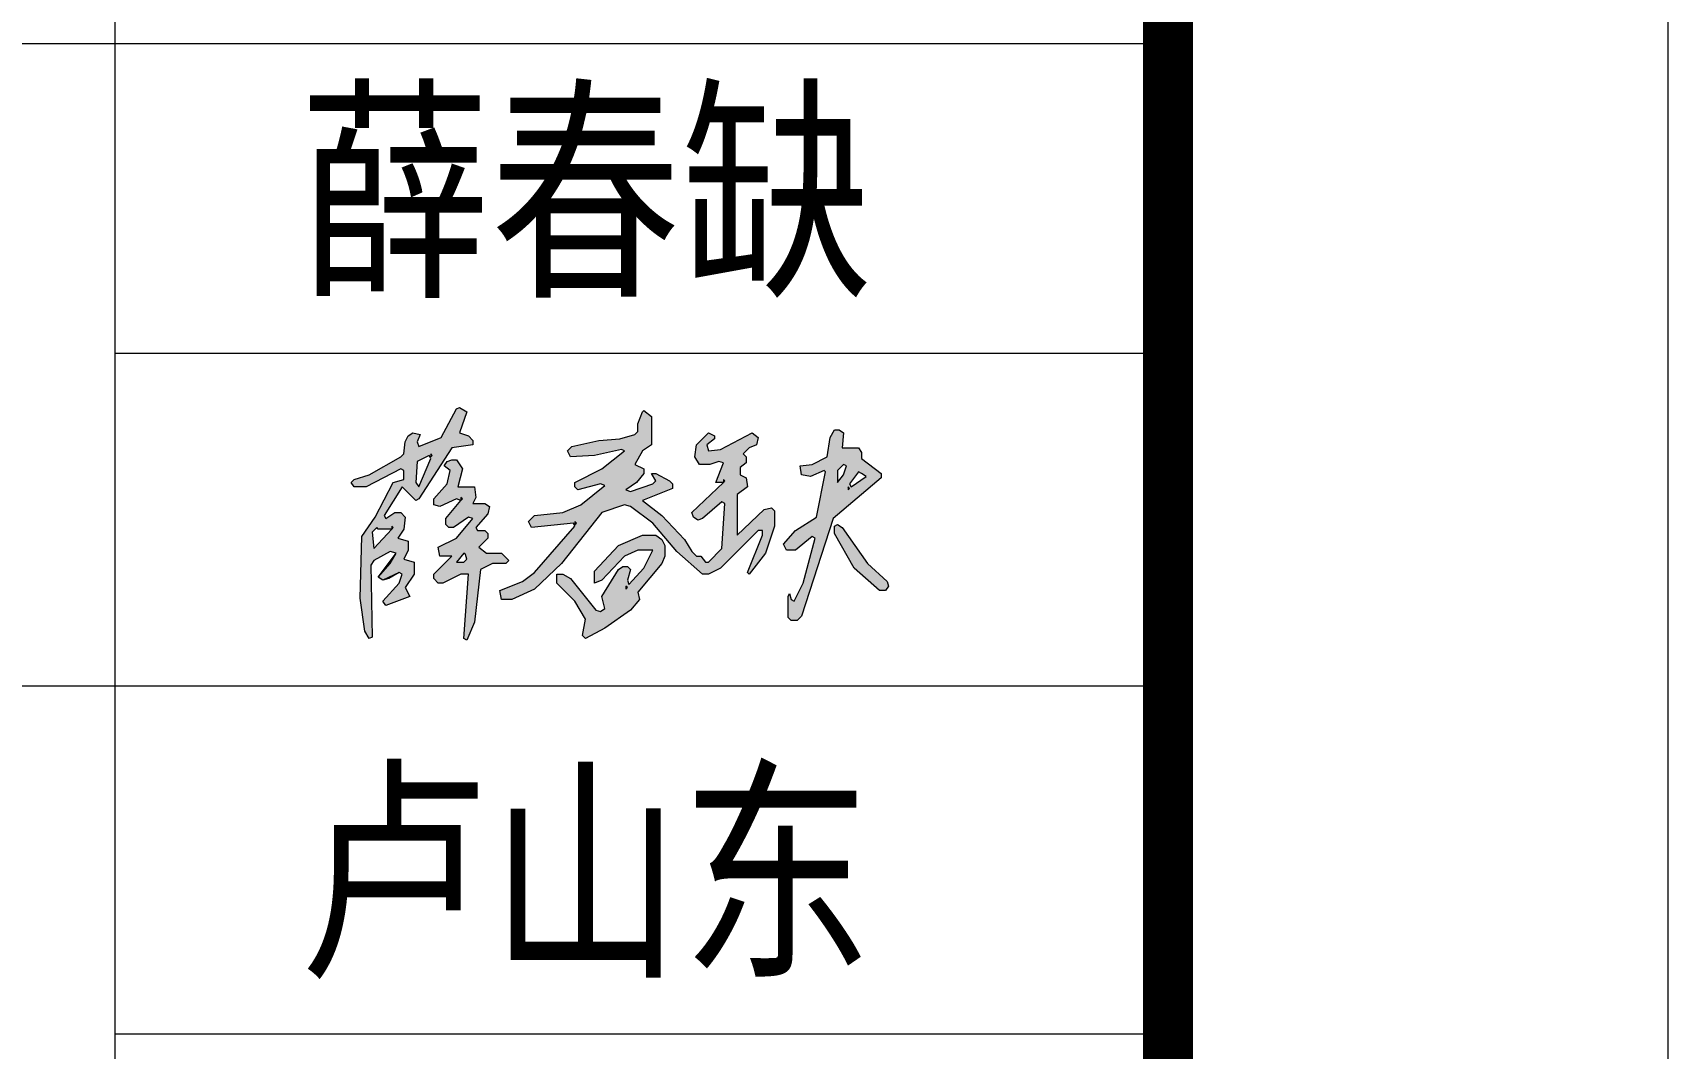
# Model space of a CAD drawing. Header units: inches. Extents: x -3272461 to -2504170, y 403793 to 1071042.
# Drawn here: x -2654898 to -2649994, y 501993 to 505039 of the extents above; entities that cross this region are included whole.
import ezdxf
from ezdxf.enums import TextEntityAlignment as Align

# ---------------------------------------------------------------- set-up
doc = ezdxf.new("R2010")
doc.units = ezdxf.units.IN
doc.header["$LTSCALE"] = 1000
doc.header["$MEASUREMENT"] = 0
doc.layers.get('0').update_dxf_attribs({"lineweight": 18})
doc.layers.add('PUB_TITLE', color=153, linetype='Continuous', lineweight=18)
doc.styles.add('-黑体', font='', dxfattribs={"width": 0.7})
doc.styles.get('-黑体').set_extended_font_data('微软雅黑')

msp = doc.modelspace()

# ---------------------------------------------------------------- hatches: boundary and pattern name
h = msp.add_hatch(color=256)
h.paths.add_polyline_path([(-2653704.5, 503762.1), (-2653709, 503771.1), (-2653745, 503753.1), (-2653749.5, 503690.1), (-2653740.5, 503676.6)], flags=0)
h.paths.add_polyline_path([(-2653628, 503910.6), (-2653619, 503915.1), (-2653596.5, 503901.6), (-2653619, 503838.6), (-2653592, 503829.6), (-2653578.5, 503816.1), (-2653578.5, 503802.6), (-2653641.5, 503793.6), (-2653740.5, 503640.6), (-2653749.5, 503636.1), (-2653790, 503676.6), (-2653844, 503591.1), (-2653839.5, 503582.1), (-2653812.5, 503600.1), (-2653794.5, 503600.1), (-2653781, 503586.6), (-2653785.5, 503550.6), (-2653803.5, 503523.6), (-2653772, 503514.6), (-2653772, 503487.6), (-2653785.5, 503460.6), (-2653754, 503451.6), (-2653754, 503415.6), (-2653781, 503375.1), (-2653767.5, 503348.1), (-2653839.5, 503321.1), (-2653848.5, 503334.6), (-2653799, 503388.6), (-2653790, 503415.6), (-2653799, 503420.1), (-2653830.5, 503402.1), (-2653848.5, 503397.6), (-2653862, 503406.6), (-2653826, 503447.1), (-2653808, 503478.6), (-2653826, 503483.1), (-2653875.5, 503456.1), (-2653884.5, 503442.6), (-2653880, 503226.6), (-2653889, 503222.1), (-2653902.5, 503244.6), (-2653916, 503343.6), (-2653911.5, 503528.1), (-2653871, 503586.6), (-2653817, 503690.1), (-2653785.5, 503699.1), (-2653785.5, 503726.1), (-2653794.5, 503730.6), (-2653898, 503676.6), (-2653934, 503676.6), (-2653943, 503690.1), (-2653934, 503699.1), (-2653889, 503712.6), (-2653794.5, 503766.6), (-2653785.5, 503775.6), (-2653781, 503811.6), (-2653772, 503829.6), (-2653758.5, 503838.6), (-2653736, 503834.1), (-2653745, 503811.6), (-2653740.5, 503798.1), (-2653673, 503825.1)], flags=0)
h.paths.add_polyline_path([(-2653862, 503550.6), (-2653866.5, 503555.1), (-2653880, 503541.6), (-2653875.5, 503492.1), (-2653821.5, 503550.6)], flags=0)
h.paths.add_polyline_path([(-2653641.5, 503757.6), (-2653628, 503757.6), (-2653610, 503730.6), (-2653623.5, 503676.6), (-2653574, 503676.6), (-2653569.5, 503645.1), (-2653578.5, 503627.1), (-2653542.5, 503627.1), (-2653529, 503618.1), (-2653533.5, 503595.6), (-2653569.5, 503555.1), (-2653565, 503546.1), (-2653542.5, 503546.1), (-2653533.5, 503537.1), (-2653533.5, 503523.6), (-2653560.5, 503496.6), (-2653538, 503478.6), (-2653493, 503478.6), (-2653470.5, 503456.1), (-2653479.5, 503447.1), (-2653520, 503447.1), (-2653556, 503429.1), (-2653574, 503271.6), (-2653596.5, 503217.6), (-2653605.5, 503222.1), (-2653592, 503415.6), (-2653614.5, 503415.6), (-2653668.5, 503388.6), (-2653682, 503388.6), (-2653695.5, 503402.1), (-2653695.5, 503415.6), (-2653641.5, 503469.6), (-2653677.5, 503469.6), (-2653682, 503496.6), (-2653628, 503523.6), (-2653578.5, 503582.1), (-2653592, 503586.6), (-2653637, 503555.1), (-2653650.5, 503555.1), (-2653659.5, 503564.1), (-2653659.5, 503582.1), (-2653614.5, 503636.1), (-2653628, 503640.6), (-2653677.5, 503618.1), (-2653695.5, 503622.6), (-2653695.5, 503640.6), (-2653655, 503685.6), (-2653646, 503726.1), (-2653664, 503739.6), (-2653655, 503753.1)], flags=0)
h.paths.add_polyline_path([(-2653601, 503474.1), (-2653605.5, 503478.6), (-2653628, 503451.6), (-2653605.5, 503451.6), (-2653596.5, 503460.6)], flags=0)
h.paths.add_polyline_path([(-2653070, 503901.6), (-2653065.5, 503906.1), (-2653043, 503888.1), (-2653043, 503802.6), (-2653070, 503784.6), (-2653092.5, 503744.1), (-2653065.5, 503730.6), (-2653065.5, 503717.1), (-2653088, 503690.1), (-2653119.5, 503667.6), (-2653106, 503663.1), (-2653038.5, 503685.6), (-2653029.5, 503694.6), (-2653043, 503717.1), (-2653029.5, 503717.1), (-2652989, 503694.6), (-2652980, 503685.6), (-2652980, 503672.1), (-2653070, 503636.1), (-2653011.5, 503591.1), (-2652944, 503519.1), (-2652921.5, 503483.1), (-2652908, 503469.6), (-2652894.5, 503469.6), (-2652881, 503451.6), (-2652872, 503451.6), (-2652831.5, 503492.1), (-2652822.5, 503627.1), (-2652831.5, 503631.6), (-2652890, 503582.1), (-2652903.5, 503577.6), (-2652917, 503586.6), (-2652921.5, 503600.1), (-2652827, 503690.1), (-2652849.5, 503690.1), (-2652827, 503748.6), (-2652840.5, 503753.1), (-2652867.5, 503744.1), (-2652899, 503744.1), (-2652912.5, 503766.6), (-2652908, 503802.6), (-2652872, 503838.6), (-2652854, 503829.6), (-2652854, 503820.6), (-2652876.5, 503802.6), (-2652872, 503784.6), (-2652836, 503789.1), (-2652741.5, 503838.6), (-2652723.5, 503825.1), (-2652728, 503802.6), (-2652750.5, 503793.6), (-2652768.5, 503775.6), (-2652759.5, 503766.6), (-2652759.5, 503748.6), (-2652777.5, 503735.1), (-2652777.5, 503712.6), (-2652759.5, 503703.6), (-2652755, 503676.6), (-2652786.5, 503654.1), (-2652786.5, 503532.6), (-2652705.5, 503609.1), (-2652683, 503613.6), (-2652674, 503604.6), (-2652674, 503559.6), (-2652701, 503478.6), (-2652750.5, 503415.6), (-2652755, 503420.1), (-2652710, 503532.6), (-2652710, 503546.1), (-2652723.5, 503546.1), (-2652836, 503433.6), (-2652872, 503415.6), (-2652890, 503415.6), (-2652966.5, 503483.1), (-2653038.5, 503568.6), (-2653106, 503618.1), (-2653124, 503622.6), (-2653191.5, 503600.1), (-2653313, 503447.1), (-2653394, 503370.6), (-2653461.5, 503339.1), (-2653493, 503339.1), (-2653497.5, 503366.1), (-2653430, 503393.1), (-2653394, 503420.1), (-2653272.5, 503559.6), (-2653277, 503568.6), (-2653403, 503555.1), (-2653412, 503573.1), (-2653394, 503591.1), (-2653308.5, 503600.1), (-2653254.5, 503622.6), (-2653182.5, 503681.1), (-2653196, 503685.6), (-2653263.5, 503667.6), (-2653272.5, 503676.6), (-2653272.5, 503690.1), (-2653191.5, 503730.6), (-2653124, 503784.6), (-2653133, 503789.1), (-2653214, 503771.1), (-2653286, 503766.6), (-2653295, 503784.6), (-2653281.5, 503798.1), (-2653200.5, 503816.1), (-2653137.5, 503820.6), (-2653092.5, 503834.1), (-2653083.5, 503843.1), (-2653083.5, 503865.6)], flags=0)
h.paths.add_polyline_path([(-2653070, 503532.6), (-2653029.5, 503532.6), (-2653011.5, 503519.1), (-2653002.5, 503501.1), (-2653002.5, 503469.6), (-2653011.5, 503447.1), (-2653083.5, 503361.6), (-2653079, 503339.1), (-2653106, 503307.6), (-2653182.5, 503253.6), (-2653241, 503222.1), (-2653250, 503231.1), (-2653241, 503280.6), (-2653272.5, 503334.6), (-2653326.5, 503388.6), (-2653326.5, 503415.6), (-2653308.5, 503415.6), (-2653286, 503402.1), (-2653209.5, 503307.6), (-2653196, 503303.1), (-2653182.5, 503312.1), (-2653191.5, 503348.1), (-2653142, 503429.1), (-2653128.5, 503438.1), (-2653115, 503438.1), (-2653106, 503429.1), (-2653115, 503397.6), (-2653110.5, 503384.1), (-2653065.5, 503433.6), (-2653038.5, 503487.6), (-2653083.5, 503487.6), (-2653124, 503469.6), (-2653191.5, 503397.6), (-2653214, 503388.6), (-2653214, 503424.6), (-2653142, 503501.1)], flags=0)
h.paths.add_polyline_path([(-2652494, 503847.6), (-2652480.5, 503847.6), (-2652467, 503838.6), (-2652471.5, 503793.6), (-2652422, 503793.6), (-2652413, 503780.1), (-2652413, 503762.1), (-2652354.5, 503717.1), (-2652354.5, 503703.6), (-2652498.5, 503582.1), (-2652593, 503289.6), (-2652606.5, 503276.1), (-2652624.5, 503276.1), (-2652633.5, 503285.1), (-2652633.5, 503348.1), (-2652629, 503357.1), (-2652624.5, 503339.1), (-2652615.5, 503334.6), (-2652588.5, 503388.6), (-2652552.5, 503523.6), (-2652561.5, 503528.1), (-2652611, 503487.6), (-2652638, 503487.6), (-2652647, 503505.6), (-2652611, 503546.1), (-2652548, 503586.6), (-2652521, 503721.6), (-2652525.5, 503726.1), (-2652566, 503708.1), (-2652593, 503712.6), (-2652597.5, 503739.6), (-2652561.5, 503744.1), (-2652516.5, 503766.6), (-2652507.5, 503825.1)], flags=0)
h.paths.add_polyline_path([(-2652494, 503559.6), (-2652485, 503564.1), (-2652471.5, 503555.1), (-2652395, 503447.1), (-2652336.5, 503393.1), (-2652332, 503379.6), (-2652341, 503366.1), (-2652359, 503366.1), (-2652435.5, 503433.6), (-2652494, 503537.1)], flags=0)
h.paths.add_polyline_path([(-2652413, 503717.1), (-2652422, 503721.6), (-2652449, 503685.6), (-2652444.5, 503676.6), (-2652399.5, 503708.1)], flags=0)
h.paths.add_polyline_path([(-2652458, 503739.6), (-2652467, 503744.1), (-2652485, 503726.1), (-2652485, 503690.1), (-2652467, 503712.6)], flags=0)

# ---------------------------------------------------------------- linework, layer by layer
at = {"linetype": 'Continuous'}
for points in [[(-2653628, 503910.6), (-2653619, 503915.1), (-2653596.5, 503901.6), (-2653619, 503838.6), (-2653592, 503829.6), (-2653578.5, 503816.1), (-2653578.5, 503802.6), (-2653641.5, 503793.6), (-2653740.5, 503640.6), (-2653749.5, 503636.1), (-2653790, 503676.6), (-2653844, 503591.1), (-2653839.5, 503582.1), (-2653812.5, 503600.1), (-2653794.5, 503600.1), (-2653781, 503586.6), (-2653785.5, 503550.6), (-2653803.5, 503523.6), (-2653772, 503514.6), (-2653772, 503487.6), (-2653785.5, 503460.6), (-2653754, 503451.6), (-2653754, 503415.6), (-2653781, 503375.1), (-2653767.5, 503348.1), (-2653839.5, 503321.1), (-2653848.5, 503334.6), (-2653799, 503388.6), (-2653790, 503415.6), (-2653799, 503420.1), (-2653848.5, 503397.6), (-2653862, 503406.6), (-2653808, 503478.6), (-2653826, 503483.1), (-2653875.5, 503456.1), (-2653884.5, 503442.6), (-2653880, 503226.6), (-2653889, 503222.1), (-2653902.5, 503244.6), (-2653916, 503343.6), (-2653911.5, 503528.1), (-2653871, 503586.6), (-2653817, 503690.1), (-2653785.5, 503699.1), (-2653785.5, 503726.1), (-2653794.5, 503730.6), (-2653898, 503676.6), (-2653934, 503676.6), (-2653943, 503690.1), (-2653934, 503699.1), (-2653889, 503712.6), (-2653794.5, 503766.6), (-2653785.5, 503775.6), (-2653781, 503811.6), (-2653772, 503829.6), (-2653758.5, 503838.6), (-2653736, 503834.1), (-2653745, 503811.6), (-2653740.5, 503798.1), (-2653673, 503825.1), (-2653628, 503910.6)], [(-2653628, 503910.6), (-2653619, 503915.1), (-2653596.5, 503901.6), (-2653619, 503838.6), (-2653592, 503829.6), (-2653578.5, 503816.1), (-2653578.5, 503802.6), (-2653641.5, 503793.6), (-2653740.5, 503640.6), (-2653749.5, 503636.1), (-2653790, 503676.6), (-2653844, 503591.1), (-2653839.5, 503582.1), (-2653812.5, 503600.1), (-2653794.5, 503600.1), (-2653781, 503586.6), (-2653785.5, 503550.6), (-2653803.5, 503523.6), (-2653772, 503514.6), (-2653772, 503487.6), (-2653785.5, 503460.6), (-2653754, 503451.6), (-2653754, 503415.6), (-2653781, 503375.1), (-2653767.5, 503348.1), (-2653839.5, 503321.1), (-2653848.5, 503334.6), (-2653799, 503388.6), (-2653790, 503415.6), (-2653799, 503420.1), (-2653830.5, 503402.1), (-2653848.5, 503397.6), (-2653862, 503406.6), (-2653826, 503447.1), (-2653808, 503478.6), (-2653826, 503483.1), (-2653875.5, 503456.1), (-2653884.5, 503442.6), (-2653880, 503226.6), (-2653889, 503222.1), (-2653902.5, 503244.6), (-2653916, 503343.6), (-2653911.5, 503528.1), (-2653871, 503586.6), (-2653817, 503690.1), (-2653785.5, 503699.1), (-2653785.5, 503726.1), (-2653794.5, 503730.6), (-2653898, 503676.6), (-2653934, 503676.6), (-2653943, 503690.1), (-2653934, 503699.1), (-2653889, 503712.6), (-2653794.5, 503766.6), (-2653785.5, 503775.6), (-2653781, 503811.6), (-2653772, 503829.6), (-2653758.5, 503838.6), (-2653736, 503834.1), (-2653745, 503811.6), (-2653740.5, 503798.1), (-2653673, 503825.1), (-2653628, 503910.6)], [(-2653070, 503901.6), (-2653065.5, 503906.1), (-2653043, 503888.1), (-2653043, 503802.6), (-2653070, 503784.6), (-2653092.5, 503744.1), (-2653065.5, 503730.6), (-2653065.5, 503717.1), (-2653088, 503690.1), (-2653119.5, 503667.6), (-2653106, 503663.1), (-2653038.5, 503685.6), (-2653029.5, 503694.6), (-2653043, 503717.1), (-2653029.5, 503717.1), (-2652989, 503694.6), (-2652980, 503685.6), (-2652980, 503672.1), (-2653070, 503636.1), (-2653011.5, 503591.1), (-2652944, 503519.1), (-2652921.5, 503483.1), (-2652908, 503469.6), (-2652894.5, 503469.6), (-2652881, 503451.6), (-2652872, 503451.6), (-2652831.5, 503492.1), (-2652822.5, 503627.1), (-2652831.5, 503631.6), (-2652890, 503582.1), (-2652903.5, 503577.6), (-2652917, 503586.6), (-2652921.5, 503600.1), (-2652827, 503690.1), (-2652849.5, 503690.1), (-2652827, 503748.6), (-2652840.5, 503753.1), (-2652867.5, 503744.1), (-2652899, 503744.1), (-2652912.5, 503766.6), (-2652908, 503802.6), (-2652872, 503838.6), (-2652854, 503829.6), (-2652854, 503820.6), (-2652876.5, 503802.6), (-2652872, 503784.6), (-2652836, 503789.1), (-2652741.5, 503838.6), (-2652723.5, 503825.1), (-2652728, 503802.6), (-2652750.5, 503793.6), (-2652768.5, 503775.6), (-2652759.5, 503766.6), (-2652759.5, 503748.6), (-2652777.5, 503735.1), (-2652777.5, 503712.6), (-2652759.5, 503703.6), (-2652755, 503676.6), (-2652786.5, 503654.1), (-2652786.5, 503532.6), (-2652705.5, 503609.1), (-2652683, 503613.6), (-2652674, 503604.6), (-2652674, 503559.6), (-2652701, 503478.6), (-2652750.5, 503415.6), (-2652755, 503420.1), (-2652710, 503532.6), (-2652710, 503546.1), (-2652723.5, 503546.1), (-2652836, 503433.6), (-2652872, 503415.6), (-2652890, 503415.6), (-2652966.5, 503483.1), (-2653038.5, 503568.6), (-2653106, 503618.1), (-2653124, 503622.6), (-2653191.5, 503600.1), (-2653313, 503447.1), (-2653394, 503370.6), (-2653461.5, 503339.1), (-2653493, 503339.1), (-2653497.5, 503366.1), (-2653430, 503393.1), (-2653394, 503420.1), (-2653272.5, 503559.6), (-2653277, 503568.6), (-2653403, 503555.1), (-2653412, 503573.1), (-2653394, 503591.1), (-2653308.5, 503600.1), (-2653254.5, 503622.6), (-2653182.5, 503681.1), (-2653196, 503685.6), (-2653263.5, 503667.6), (-2653272.5, 503676.6), (-2653272.5, 503690.1), (-2653191.5, 503730.6), (-2653124, 503784.6), (-2653133, 503789.1), (-2653214, 503771.1), (-2653286, 503766.6), (-2653295, 503784.6), (-2653281.5, 503798.1), (-2653200.5, 503816.1), (-2653137.5, 503820.6), (-2653092.5, 503834.1), (-2653083.5, 503843.1), (-2653083.5, 503865.6), (-2653070, 503901.6)], [(-2653070, 503901.6), (-2653065.5, 503906.1), (-2653043, 503888.1), (-2653043, 503802.6), (-2653070, 503784.6), (-2653092.5, 503744.1), (-2653065.5, 503730.6), (-2653065.5, 503717.1), (-2653088, 503690.1), (-2653119.5, 503667.6), (-2653106, 503663.1), (-2653038.5, 503685.6), (-2653029.5, 503694.6), (-2653043, 503717.1), (-2653029.5, 503717.1), (-2652989, 503694.6), (-2652980, 503685.6), (-2652980, 503672.1), (-2653070, 503636.1), (-2653011.5, 503591.1), (-2652944, 503519.1), (-2652921.5, 503483.1), (-2652908, 503469.6), (-2652894.5, 503469.6), (-2652881, 503451.6), (-2652872, 503451.6), (-2652831.5, 503492.1), (-2652822.5, 503627.1), (-2652831.5, 503631.6), (-2652890, 503582.1), (-2652903.5, 503577.6), (-2652917, 503586.6), (-2652921.5, 503600.1), (-2652827, 503690.1), (-2652849.5, 503690.1), (-2652827, 503748.6), (-2652840.5, 503753.1), (-2652867.5, 503744.1), (-2652899, 503744.1), (-2652912.5, 503766.6), (-2652908, 503802.6), (-2652872, 503838.6), (-2652854, 503829.6), (-2652854, 503820.6), (-2652876.5, 503802.6), (-2652872, 503784.6), (-2652836, 503789.1), (-2652741.5, 503838.6), (-2652723.5, 503825.1), (-2652728, 503802.6), (-2652750.5, 503793.6), (-2652768.5, 503775.6), (-2652759.5, 503766.6), (-2652759.5, 503748.6), (-2652777.5, 503735.1), (-2652777.5, 503712.6), (-2652759.5, 503703.6), (-2652755, 503676.6), (-2652786.5, 503654.1), (-2652786.5, 503532.6), (-2652705.5, 503609.1), (-2652683, 503613.6), (-2652674, 503604.6), (-2652674, 503559.6), (-2652701, 503478.6), (-2652750.5, 503415.6), (-2652755, 503420.1), (-2652710, 503532.6), (-2652710, 503546.1), (-2652723.5, 503546.1), (-2652836, 503433.6), (-2652872, 503415.6), (-2652890, 503415.6), (-2652966.5, 503483.1), (-2653038.5, 503568.6), (-2653106, 503618.1), (-2653124, 503622.6), (-2653191.5, 503600.1), (-2653313, 503447.1), (-2653394, 503370.6), (-2653461.5, 503339.1), (-2653493, 503339.1), (-2653497.5, 503366.1), (-2653430, 503393.1), (-2653394, 503420.1), (-2653272.5, 503559.6), (-2653277, 503568.6), (-2653403, 503555.1), (-2653412, 503573.1), (-2653394, 503591.1), (-2653308.5, 503600.1), (-2653254.5, 503622.6), (-2653182.5, 503681.1), (-2653196, 503685.6), (-2653263.5, 503667.6), (-2653272.5, 503676.6), (-2653272.5, 503690.1), (-2653191.5, 503730.6), (-2653124, 503784.6), (-2653133, 503789.1), (-2653214, 503771.1), (-2653286, 503766.6), (-2653295, 503784.6), (-2653281.5, 503798.1), (-2653200.5, 503816.1), (-2653137.5, 503820.6), (-2653092.5, 503834.1), (-2653083.5, 503843.1), (-2653083.5, 503865.6), (-2653070, 503901.6)], [(-2652494, 503847.6), (-2652480.5, 503847.6), (-2652467, 503838.6), (-2652471.5, 503793.6), (-2652422, 503793.6), (-2652413, 503780.1), (-2652413, 503762.1), (-2652354.5, 503717.1), (-2652354.5, 503703.6), (-2652498.5, 503582.1), (-2652593, 503289.6), (-2652606.5, 503276.1), (-2652624.5, 503276.1), (-2652633.5, 503285.1), (-2652633.5, 503348.1), (-2652629, 503357.1), (-2652624.5, 503339.1), (-2652615.5, 503334.6), (-2652588.5, 503388.6), (-2652552.5, 503523.6), (-2652561.5, 503528.1), (-2652611, 503487.6), (-2652638, 503487.6), (-2652647, 503505.6), (-2652611, 503546.1), (-2652548, 503586.6), (-2652521, 503721.6), (-2652525.5, 503726.1), (-2652566, 503708.1), (-2652593, 503712.6), (-2652597.5, 503739.6), (-2652561.5, 503744.1), (-2652516.5, 503766.6), (-2652507.5, 503825.1), (-2652494, 503847.6)], [(-2652494, 503847.6), (-2652480.5, 503847.6), (-2652467, 503838.6), (-2652471.5, 503793.6), (-2652422, 503793.6), (-2652413, 503780.1), (-2652413, 503762.1), (-2652354.5, 503717.1), (-2652354.5, 503703.6), (-2652498.5, 503582.1), (-2652593, 503289.6), (-2652606.5, 503276.1), (-2652624.5, 503276.1), (-2652633.5, 503285.1), (-2652633.5, 503348.1), (-2652629, 503357.1), (-2652624.5, 503339.1), (-2652615.5, 503334.6), (-2652588.5, 503388.6), (-2652552.5, 503523.6), (-2652561.5, 503528.1), (-2652611, 503487.6), (-2652638, 503487.6), (-2652647, 503505.6), (-2652611, 503546.1), (-2652548, 503586.6), (-2652521, 503721.6), (-2652525.5, 503726.1), (-2652566, 503708.1), (-2652593, 503712.6), (-2652597.5, 503739.6), (-2652561.5, 503744.1), (-2652516.5, 503766.6), (-2652507.5, 503825.1), (-2652494, 503847.6)], [(-2653704.5, 503762.1), (-2653709, 503771.1), (-2653745, 503753.1), (-2653749.5, 503690.1), (-2653740.5, 503676.6), (-2653704.5, 503762.1)], [(-2653704.5, 503762.1), (-2653709, 503771.1), (-2653745, 503753.1), (-2653749.5, 503690.1), (-2653740.5, 503676.6), (-2653704.5, 503762.1)], [(-2653700, 503771.1), (-2653704.5, 503775.6), (-2653704.5, 503766.6), (-2653700, 503771.1)], [(-2653700, 503771.1), (-2653704.5, 503775.6), (-2653704.5, 503766.6), (-2653700, 503771.1)], [(-2653641.5, 503757.6), (-2653628, 503757.6), (-2653610, 503730.6), (-2653623.5, 503676.6), (-2653574, 503676.6), (-2653569.5, 503645.1), (-2653578.5, 503627.1), (-2653542.5, 503627.1), (-2653529, 503618.1), (-2653533.5, 503595.6), (-2653569.5, 503555.1), (-2653565, 503546.1), (-2653542.5, 503546.1), (-2653533.5, 503537.1), (-2653533.5, 503523.6), (-2653560.5, 503496.6), (-2653538, 503478.6), (-2653493, 503478.6), (-2653470.5, 503456.1), (-2653479.5, 503447.1), (-2653520, 503447.1), (-2653556, 503429.1), (-2653574, 503271.6), (-2653596.5, 503217.6), (-2653605.5, 503222.1), (-2653592, 503415.6), (-2653614.5, 503415.6), (-2653668.5, 503388.6), (-2653682, 503388.6), (-2653695.5, 503402.1), (-2653695.5, 503415.6), (-2653641.5, 503469.6), (-2653677.5, 503469.6), (-2653682, 503496.6), (-2653628, 503523.6), (-2653578.5, 503582.1), (-2653592, 503586.6), (-2653637, 503555.1), (-2653650.5, 503555.1), (-2653659.5, 503564.1), (-2653659.5, 503582.1), (-2653614.5, 503636.1), (-2653628, 503640.6), (-2653677.5, 503618.1), (-2653695.5, 503622.6), (-2653695.5, 503640.6), (-2653655, 503685.6), (-2653646, 503726.1), (-2653664, 503739.6), (-2653655, 503753.1), (-2653641.5, 503757.6)], [(-2653641.5, 503757.6), (-2653628, 503757.6), (-2653610, 503730.6), (-2653623.5, 503676.6), (-2653574, 503676.6), (-2653569.5, 503645.1), (-2653578.5, 503627.1), (-2653542.5, 503627.1), (-2653529, 503618.1), (-2653533.5, 503595.6), (-2653569.5, 503555.1), (-2653565, 503546.1), (-2653542.5, 503546.1), (-2653533.5, 503537.1), (-2653533.5, 503523.6), (-2653560.5, 503496.6), (-2653538, 503478.6), (-2653493, 503478.6), (-2653470.5, 503456.1), (-2653479.5, 503447.1), (-2653520, 503447.1), (-2653556, 503429.1), (-2653574, 503271.6), (-2653596.5, 503217.6), (-2653605.5, 503222.1), (-2653592, 503415.6), (-2653614.5, 503415.6), (-2653668.5, 503388.6), (-2653682, 503388.6), (-2653695.5, 503402.1), (-2653695.5, 503415.6), (-2653641.5, 503469.6), (-2653677.5, 503469.6), (-2653682, 503496.6), (-2653628, 503523.6), (-2653578.5, 503582.1), (-2653592, 503586.6), (-2653637, 503555.1), (-2653650.5, 503555.1), (-2653659.5, 503564.1), (-2653659.5, 503582.1), (-2653614.5, 503636.1), (-2653628, 503640.6), (-2653677.5, 503618.1), (-2653695.5, 503622.6), (-2653695.5, 503640.6), (-2653655, 503685.6), (-2653646, 503726.1), (-2653664, 503739.6), (-2653655, 503753.1), (-2653641.5, 503757.6)], [(-2652458, 503739.6), (-2652467, 503744.1), (-2652485, 503726.1), (-2652485, 503690.1), (-2652467, 503712.6), (-2652458, 503739.6)], [(-2652458, 503739.6), (-2652467, 503744.1), (-2652485, 503726.1), (-2652485, 503690.1), (-2652467, 503712.6), (-2652458, 503739.6)], [(-2652413, 503717.1), (-2652422, 503721.6), (-2652449, 503685.6), (-2652444.5, 503676.6), (-2652399.5, 503708.1), (-2652413, 503717.1)], [(-2652413, 503717.1), (-2652422, 503721.6), (-2652449, 503685.6), (-2652444.5, 503676.6), (-2652399.5, 503708.1), (-2652413, 503717.1)], [(-2652822.5, 503694.6), (-2652827, 503699.1), (-2652827, 503690.1), (-2652822.5, 503694.6)], [(-2652822.5, 503694.6), (-2652827, 503699.1), (-2652827, 503690.1), (-2652822.5, 503694.6)], [(-2652449, 503672.1), (-2652453.5, 503676.6), (-2652453.5, 503667.6), (-2652449, 503672.1)], [(-2652449, 503672.1), (-2652453.5, 503676.6), (-2652453.5, 503667.6), (-2652449, 503672.1)], [(-2653610, 503640.6), (-2653614.5, 503645.1), (-2653614.5, 503636.1), (-2653610, 503640.6)], [(-2653610, 503640.6), (-2653614.5, 503645.1), (-2653614.5, 503636.1), (-2653610, 503640.6)], [(-2653268, 503568.6), (-2653272.5, 503573.1), (-2653272.5, 503564.1), (-2653268, 503568.6)], [(-2653268, 503568.6), (-2653272.5, 503573.1), (-2653272.5, 503564.1), (-2653268, 503568.6)], [(-2653862, 503550.6), (-2653866.5, 503555.1), (-2653880, 503541.6), (-2653875.5, 503492.1), (-2653821.5, 503550.6), (-2653862, 503550.6)], [(-2653862, 503550.6), (-2653866.5, 503555.1), (-2653880, 503541.6), (-2653875.5, 503492.1), (-2653821.5, 503550.6), (-2653862, 503550.6)], [(-2653817, 503555.1), (-2653821.5, 503559.6), (-2653821.5, 503550.6), (-2653817, 503555.1)], [(-2653817, 503555.1), (-2653821.5, 503559.6), (-2653821.5, 503550.6), (-2653817, 503555.1)], [(-2653070, 503532.6), (-2653029.5, 503532.6), (-2653011.5, 503519.1), (-2653002.5, 503501.1), (-2653002.5, 503469.6), (-2653011.5, 503447.1), (-2653083.5, 503361.6), (-2653079, 503339.1), (-2653106, 503307.6), (-2653182.5, 503253.6), (-2653241, 503222.1), (-2653250, 503231.1), (-2653241, 503280.6), (-2653272.5, 503334.6), (-2653326.5, 503388.6), (-2653326.5, 503415.6), (-2653308.5, 503415.6), (-2653286, 503402.1), (-2653209.5, 503307.6), (-2653196, 503303.1), (-2653182.5, 503312.1), (-2653191.5, 503348.1), (-2653142, 503429.1), (-2653128.5, 503438.1), (-2653115, 503438.1), (-2653106, 503429.1), (-2653115, 503397.6), (-2653110.5, 503384.1), (-2653065.5, 503433.6), (-2653038.5, 503487.6), (-2653083.5, 503487.6), (-2653124, 503469.6), (-2653191.5, 503397.6), (-2653214, 503388.6), (-2653214, 503424.6), (-2653142, 503501.1), (-2653070, 503532.6)], [(-2653070, 503532.6), (-2653029.5, 503532.6), (-2653011.5, 503519.1), (-2653002.5, 503501.1), (-2653002.5, 503469.6), (-2653011.5, 503447.1), (-2653083.5, 503361.6), (-2653079, 503339.1), (-2653106, 503307.6), (-2653182.5, 503253.6), (-2653241, 503222.1), (-2653250, 503231.1), (-2653241, 503280.6), (-2653272.5, 503334.6), (-2653326.5, 503388.6), (-2653326.5, 503415.6), (-2653308.5, 503415.6), (-2653286, 503402.1), (-2653209.5, 503307.6), (-2653196, 503303.1), (-2653182.5, 503312.1), (-2653191.5, 503348.1), (-2653142, 503429.1), (-2653128.5, 503438.1), (-2653115, 503438.1), (-2653106, 503429.1), (-2653115, 503397.6), (-2653110.5, 503384.1), (-2653065.5, 503433.6), (-2653038.5, 503487.6), (-2653083.5, 503487.6), (-2653124, 503469.6), (-2653191.5, 503397.6), (-2653214, 503388.6), (-2653214, 503424.6), (-2653142, 503501.1), (-2653070, 503532.6)], [(-2652494, 503559.6), (-2652485, 503564.1), (-2652471.5, 503555.1), (-2652395, 503447.1), (-2652336.5, 503393.1), (-2652332, 503379.6), (-2652341, 503366.1), (-2652359, 503366.1), (-2652435.5, 503433.6), (-2652494, 503537.1), (-2652494, 503559.6)], [(-2652494, 503559.6), (-2652485, 503564.1), (-2652471.5, 503555.1), (-2652395, 503447.1), (-2652336.5, 503393.1), (-2652332, 503379.6), (-2652341, 503366.1), (-2652359, 503366.1), (-2652435.5, 503433.6), (-2652494, 503537.1), (-2652494, 503559.6)], [(-2653601, 503474.1), (-2653605.5, 503478.6), (-2653628, 503451.6), (-2653605.5, 503451.6), (-2653596.5, 503460.6), (-2653601, 503474.1)], [(-2653601, 503474.1), (-2653605.5, 503478.6), (-2653628, 503451.6), (-2653605.5, 503451.6), (-2653596.5, 503460.6), (-2653601, 503474.1)], [(-2653115, 503375.1), (-2653119.5, 503379.6), (-2653119.5, 503370.6), (-2653115, 503375.1)], [(-2653115, 503375.1), (-2653119.5, 503379.6), (-2653119.5, 503370.6), (-2653115, 503375.1)]]:
    msp.add_lwpolyline(points, dxfattribs=at)
at = {"layer": 'PUB_TITLE'}
for p, q in [((-2654651.4, 512806.8), (-2654651.4, 493630.6)), ((-2657808.5, 505006.8), (-2651494.3, 505006.8)), ((-2654651.4, 504077.9), (-2651494.3, 504077.9)), ((-2657808.5, 503080.6), (-2651494.3, 503080.6)), ((-2654651.4, 502036.5), (-2651494.3, 502036.5))]:
    msp.add_line(p, q, dxfattribs=at)
msp.add_lwpolyline([(-2649994.3, 492130.6), (-2649994.3, 555130.6), (-2761444.3, 555130.6), (-2761444.3, 492130.6)], close=True, dxfattribs=at)
msp.add_lwpolyline([(-2651494.3, 493630.6, 150, 150, 0), (-2651494.3, 553630.6, 150, 150, 0), (-2757694.3, 553630.6, 150, 150, 0), (-2757694.3, 493630.6, 150, 150, 0)], format="xyseb", close=True, dxfattribs=at)

# ---------------------------------------------------------------- texts
at = {"style": '-黑体', "width": 0.8}
for s, p in [('薛春缺', (-2654099.8, 504563.5)), ('卢山东', (-2654099.8, 502522.1))]:
    msp.add_text(s, height=525, dxfattribs=at).set_placement(p, align=Align.MIDDLE_LEFT)

doc.saveas('drawing.dxf')
